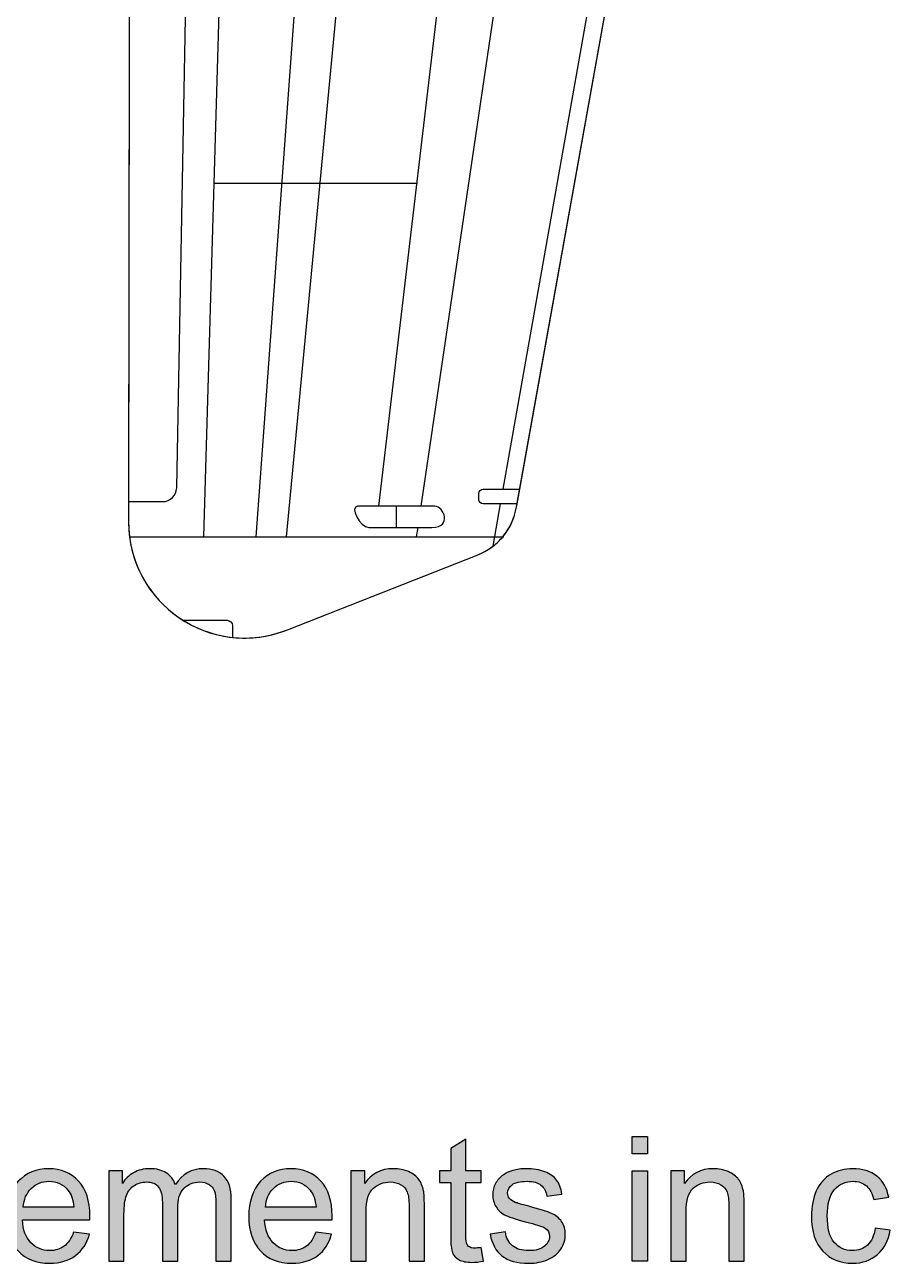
# Model space of a CAD drawing. Extents: x 65 to 355, y 40 to 244.
# Drawn here: x 124.65 to 140.48, y 43.66 to 66.21 of the extents above; entities that cross this region are included whole.
import ezdxf

# ---------------------------------------------------------------- set-up
doc = ezdxf.new("R2010")
doc.units = 0
doc.header["$MEASUREMENT"] = 0
for name, color, linetype in [('4-VIEW', 7, 'CONTINUOUS'), ('SCALE_RULER_250', 7, 'CONTINUOUS'), ('SOLIDS', 7, 'CONTINUOUS')]:
    doc.layers.add(name, color=color, linetype=linetype)

# ---------------------------------------------------------------- blocks, each defined once
blk = doc.blocks.new('BLOCK_19')
at = {"layer": 'SCALE_RULER_250'}
h = blk.add_hatch(color=7, dxfattribs=at)
h.dxf.hatch_style = 2
edge = h.paths.add_edge_path()
edge.add_spline(control_points=[(132.962, 43.95), (132.962, 43.95), (133.003, 43.703), (133.003, 43.703), (132.924, 43.687), (132.854, 43.679), (132.792, 43.679), (132.69, 43.679), (132.612, 43.695), (132.556, 43.727), (132.5, 43.759), (132.461, 43.801), (132.438, 43.853), (132.416, 43.905), (132.404, 44.015), (132.404, 44.183), (132.404, 44.183), (132.404, 45.13), (132.404, 45.13), (132.404, 45.13), (132.2, 45.13), (132.2, 45.13), (132.2, 45.13), (132.2, 45.347), (132.2, 45.347), (132.2, 45.347), (132.404, 45.347), (132.404, 45.347), (132.404, 45.347), (132.404, 45.754), (132.404, 45.754), (132.404, 45.754), (132.682, 45.922), (132.682, 45.922), (132.682, 45.922), (132.682, 45.347), (132.682, 45.347), (132.682, 45.347), (132.962, 45.347), (132.962, 45.347), (132.962, 45.347), (132.962, 45.13), (132.962, 45.13), (132.962, 45.13), (132.682, 45.13), (132.682, 45.13), (132.682, 45.13), (132.682, 44.167), (132.682, 44.167), (132.682, 44.087), (132.686, 44.036), (132.696, 44.014), (132.706, 43.991), (132.722, 43.973), (132.745, 43.959), (132.767, 43.946), (132.798, 43.939), (132.84, 43.939), (132.871, 43.939), (132.912, 43.943), (132.962, 43.95)], knot_values=[0, 0, 0, 0, 1, 1, 1, 2, 2, 2, 3, 3, 3, 4, 4, 4, 5, 5, 5, 6, 6, 6, 7, 7, 7, 8, 8, 8, 9, 9, 9, 10, 10, 10, 11, 11, 11, 12, 12, 12, 13, 13, 13, 14, 14, 14, 15, 15, 15, 16, 16, 16, 17, 17, 17, 18, 18, 18, 19, 19, 19, 20, 20, 20, 20], degree=3, periodic=1)
h = blk.add_hatch(color=7, dxfattribs=at)
h.dxf.hatch_style = 2
h.paths.add_polyline_path([(135.706, 45.652), (135.706, 45.973), (135.985, 45.973), (135.985, 45.652)])
h.paths.add_polyline_path([(135.706, 43.7), (135.706, 45.347), (135.985, 45.347), (135.985, 43.7)])
h = blk.add_hatch(color=7, dxfattribs=at)
h.dxf.hatch_style = 2
edge = h.paths.add_edge_path()
edge.add_spline(control_points=[(125.538, 44.231), (125.538, 44.231), (125.826, 44.195), (125.826, 44.195), (125.781, 44.026), (125.697, 43.896), (125.574, 43.803), (125.451, 43.71), (125.293, 43.663), (125.102, 43.663), (124.861, 43.663), (124.67, 43.737), (124.53, 43.886), (124.388, 44.034), (124.318, 44.242), (124.318, 44.51), (124.318, 44.787), (124.389, 45.002), (124.532, 45.155), (124.674, 45.307), (124.859, 45.384), (125.087, 45.384), (125.307, 45.384), (125.487, 45.309), (125.626, 45.159), (125.766, 45.009), (125.836, 44.798), (125.836, 44.526), (125.836, 44.51), (125.835, 44.485), (125.834, 44.452), (125.834, 44.452), (124.606, 44.452), (124.606, 44.452), (124.617, 44.271), (124.668, 44.133), (124.76, 44.037), (124.852, 43.941), (124.966, 43.893), (125.104, 43.893), (125.206, 43.893), (125.293, 43.919), (125.366, 43.973), (125.438, 44.027), (125.496, 44.113), (125.538, 44.231)], knot_values=[0, 0, 0, 0, 1, 1, 1, 2, 2, 2, 3, 3, 3, 4, 4, 4, 5, 5, 5, 6, 6, 6, 7, 7, 7, 8, 8, 8, 9, 9, 9, 10, 10, 10, 11, 11, 11, 12, 12, 12, 13, 13, 13, 14, 14, 14, 15, 15, 15, 15], degree=3, periodic=1)
edge = h.paths.add_edge_path()
edge.add_spline(control_points=[(124.622, 44.682), (124.622, 44.682), (125.541, 44.682), (125.541, 44.682), (125.529, 44.82), (125.493, 44.924), (125.436, 44.993), (125.347, 45.101), (125.231, 45.155), (125.09, 45.155), (124.962, 45.155), (124.854, 45.111), (124.767, 45.026), (124.679, 44.94), (124.631, 44.825), (124.622, 44.682)], knot_values=[0, 0, 0, 0, 1, 1, 1, 2, 2, 2, 3, 3, 3, 4, 4, 4, 5, 5, 5, 5], degree=3, periodic=1)
h = blk.add_hatch(color=7, dxfattribs=at)
h.dxf.hatch_style = 2
edge = h.paths.add_edge_path()
edge.add_spline(control_points=[(126.177, 43.7), (126.177, 43.7), (126.177, 45.347), (126.177, 45.347), (126.177, 45.347), (126.426, 45.347), (126.426, 45.347), (126.426, 45.347), (126.426, 45.116), (126.426, 45.116), (126.478, 45.196), (126.547, 45.261), (126.632, 45.31), (126.718, 45.36), (126.816, 45.384), (126.925, 45.384), (127.047, 45.384), (127.147, 45.358), (127.225, 45.308), (127.303, 45.257), (127.358, 45.187), (127.391, 45.096), (127.521, 45.288), (127.69, 45.384), (127.899, 45.384), (128.062, 45.384), (128.188, 45.339), (128.276, 45.248), (128.364, 45.158), (128.407, 45.018), (128.407, 44.83), (128.407, 44.83), (128.407, 43.7), (128.407, 43.7), (128.407, 43.7), (128.13, 43.7), (128.13, 43.7), (128.13, 43.7), (128.13, 44.737), (128.13, 44.737), (128.13, 44.849), (128.121, 44.93), (128.103, 44.978), (128.085, 45.028), (128.052, 45.067), (128.004, 45.097), (127.957, 45.127), (127.901, 45.142), (127.837, 45.142), (127.721, 45.142), (127.625, 45.104), (127.549, 45.027), (127.472, 44.95), (127.434, 44.826), (127.434, 44.657), (127.434, 44.657), (127.434, 43.7), (127.434, 43.7), (127.434, 43.7), (127.155, 43.7), (127.155, 43.7), (127.155, 43.7), (127.155, 44.77), (127.155, 44.77), (127.155, 44.894), (127.132, 44.987), (127.087, 45.049), (127.041, 45.111), (126.967, 45.142), (126.863, 45.142), (126.785, 45.142), (126.712, 45.121), (126.646, 45.08), (126.579, 45.039), (126.531, 44.978), (126.501, 44.899), (126.471, 44.819), (126.456, 44.704), (126.456, 44.555), (126.456, 44.555), (126.456, 43.7), (126.456, 43.7), (126.456, 43.7), (126.177, 43.7), (126.177, 43.7)], knot_values=[0, 0, 0, 0, 1, 1, 1, 2, 2, 2, 3, 3, 3, 4, 4, 4, 5, 5, 5, 6, 6, 6, 7, 7, 7, 8, 8, 8, 9, 9, 9, 10, 10, 10, 11, 11, 11, 12, 12, 12, 13, 13, 13, 14, 14, 14, 15, 15, 15, 16, 16, 16, 17, 17, 17, 18, 18, 18, 19, 19, 19, 20, 20, 20, 21, 21, 21, 22, 22, 22, 23, 23, 23, 24, 24, 24, 25, 25, 25, 26, 26, 26, 27, 27, 27, 28, 28, 28, 28], degree=3, periodic=1)
h = blk.add_hatch(color=7, dxfattribs=at)
h.dxf.hatch_style = 2
edge = h.paths.add_edge_path()
edge.add_spline(control_points=[(129.948, 44.231), (129.948, 44.231), (130.237, 44.195), (130.237, 44.195), (130.191, 44.026), (130.107, 43.896), (129.984, 43.803), (129.861, 43.71), (129.704, 43.663), (129.513, 43.663), (129.272, 43.663), (129.081, 43.737), (128.94, 43.886), (128.799, 44.034), (128.728, 44.242), (128.728, 44.51), (128.728, 44.787), (128.8, 45.002), (128.942, 45.155), (129.085, 45.307), (129.27, 45.384), (129.497, 45.384), (129.717, 45.384), (129.897, 45.309), (130.037, 45.159), (130.176, 45.009), (130.246, 44.798), (130.246, 44.526), (130.246, 44.51), (130.246, 44.485), (130.245, 44.452), (130.245, 44.452), (129.017, 44.452), (129.017, 44.452), (129.027, 44.271), (129.078, 44.133), (129.17, 44.037), (129.262, 43.941), (129.377, 43.893), (129.514, 43.893), (129.617, 43.893), (129.704, 43.919), (129.776, 43.973), (129.849, 44.027), (129.906, 44.113), (129.948, 44.231)], knot_values=[0, 0, 0, 0, 1, 1, 1, 2, 2, 2, 3, 3, 3, 4, 4, 4, 5, 5, 5, 6, 6, 6, 7, 7, 7, 8, 8, 8, 9, 9, 9, 10, 10, 10, 11, 11, 11, 12, 12, 12, 13, 13, 13, 14, 14, 14, 15, 15, 15, 15], degree=3, periodic=1)
edge = h.paths.add_edge_path()
edge.add_spline(control_points=[(129.032, 44.682), (129.032, 44.682), (129.952, 44.682), (129.952, 44.682), (129.939, 44.82), (129.904, 44.924), (129.846, 44.993), (129.757, 45.101), (129.642, 45.155), (129.5, 45.155), (129.372, 45.155), (129.264, 45.111), (129.177, 45.026), (129.09, 44.94), (129.042, 44.825), (129.032, 44.682)], knot_values=[0, 0, 0, 0, 1, 1, 1, 2, 2, 2, 3, 3, 3, 4, 4, 4, 5, 5, 5, 5], degree=3, periodic=1)
h = blk.add_hatch(color=7, dxfattribs=at)
h.dxf.hatch_style = 2
edge = h.paths.add_edge_path()
edge.add_spline(control_points=[(130.587, 43.7), (130.587, 43.7), (130.587, 45.347), (130.587, 45.347), (130.587, 45.347), (130.838, 45.347), (130.838, 45.347), (130.838, 45.347), (130.838, 45.113), (130.838, 45.113), (130.959, 45.293), (131.134, 45.384), (131.362, 45.384), (131.462, 45.384), (131.553, 45.366), (131.636, 45.331), (131.719, 45.295), (131.781, 45.248), (131.823, 45.19), (131.864, 45.132), (131.893, 45.064), (131.91, 44.984), (131.92, 44.932), (131.925, 44.842), (131.925, 44.713), (131.925, 44.713), (131.925, 43.7), (131.925, 43.7), (131.925, 43.7), (131.646, 43.7), (131.646, 43.7), (131.646, 43.7), (131.646, 44.702), (131.646, 44.702), (131.646, 44.816), (131.635, 44.901), (131.613, 44.957), (131.592, 45.013), (131.553, 45.058), (131.498, 45.092), (131.443, 45.125), (131.378, 45.142), (131.303, 45.142), (131.185, 45.142), (131.082, 45.104), (130.996, 45.029), (130.909, 44.953), (130.866, 44.81), (130.866, 44.6), (130.866, 44.6), (130.866, 43.7), (130.866, 43.7), (130.866, 43.7), (130.587, 43.7), (130.587, 43.7)], knot_values=[0, 0, 0, 0, 1, 1, 1, 2, 2, 2, 3, 3, 3, 4, 4, 4, 5, 5, 5, 6, 6, 6, 7, 7, 7, 8, 8, 8, 9, 9, 9, 10, 10, 10, 11, 11, 11, 12, 12, 12, 13, 13, 13, 14, 14, 14, 15, 15, 15, 16, 16, 16, 17, 17, 17, 18, 18, 18, 18], degree=3, periodic=1)
h = blk.add_hatch(color=7, dxfattribs=at)
h.dxf.hatch_style = 2
edge = h.paths.add_edge_path()
edge.add_spline(control_points=[(133.123, 44.192), (133.123, 44.192), (133.399, 44.235), (133.399, 44.235), (133.415, 44.124), (133.458, 44.04), (133.529, 43.981), (133.6, 43.922), (133.699, 43.893), (133.826, 43.893), (133.954, 43.893), (134.049, 43.919), (134.111, 43.971), (134.173, 44.023), (134.204, 44.084), (134.204, 44.154), (134.204, 44.217), (134.177, 44.267), (134.122, 44.303), (134.084, 44.328), (133.989, 44.36), (133.837, 44.398), (133.632, 44.45), (133.49, 44.494), (133.411, 44.532), (133.332, 44.57), (133.272, 44.622), (133.231, 44.689), (133.19, 44.755), (133.17, 44.829), (133.17, 44.91), (133.17, 44.983), (133.187, 45.051), (133.22, 45.114), (133.254, 45.176), (133.3, 45.228), (133.358, 45.269), (133.401, 45.301), (133.46, 45.328), (133.535, 45.351), (133.61, 45.373), (133.69, 45.384), (133.776, 45.384), (133.905, 45.384), (134.019, 45.365), (134.117, 45.328), (134.214, 45.291), (134.286, 45.241), (134.333, 45.177), (134.379, 45.114), (134.411, 45.028), (134.429, 44.922), (134.429, 44.922), (134.156, 44.885), (134.156, 44.885), (134.144, 44.97), (134.108, 45.036), (134.048, 45.083), (133.989, 45.131), (133.905, 45.155), (133.796, 45.155), (133.668, 45.155), (133.577, 45.133), (133.522, 45.091), (133.467, 45.048), (133.44, 44.999), (133.44, 44.942), (133.44, 44.906), (133.451, 44.873), (133.474, 44.844), (133.497, 44.814), (133.532, 44.79), (133.581, 44.77), (133.609, 44.76), (133.691, 44.736), (133.827, 44.699), (134.025, 44.646), (134.162, 44.603), (134.241, 44.569), (134.318, 44.536), (134.38, 44.487), (134.424, 44.423), (134.469, 44.359), (134.491, 44.279), (134.491, 44.184), (134.491, 44.091), (134.464, 44.004), (134.409, 43.921), (134.355, 43.839), (134.277, 43.775), (134.175, 43.731), (134.072, 43.686), (133.957, 43.663), (133.827, 43.663), (133.613, 43.663), (133.45, 43.708), (133.338, 43.796), (133.226, 43.885), (133.154, 44.017), (133.123, 44.192)], knot_values=[0, 0, 0, 0, 1, 1, 1, 2, 2, 2, 3, 3, 3, 4, 4, 4, 5, 5, 5, 6, 6, 6, 7, 7, 7, 8, 8, 8, 9, 9, 9, 10, 10, 10, 11, 11, 11, 12, 12, 12, 13, 13, 13, 14, 14, 14, 15, 15, 15, 16, 16, 16, 17, 17, 17, 18, 18, 18, 19, 19, 19, 20, 20, 20, 21, 21, 21, 22, 22, 22, 23, 23, 23, 24, 24, 24, 25, 25, 25, 26, 26, 26, 27, 27, 27, 28, 28, 28, 29, 29, 29, 30, 30, 30, 31, 31, 31, 32, 32, 32, 33, 33, 33, 33], degree=3, periodic=1)
h = blk.add_hatch(color=7, dxfattribs=at)
h.dxf.hatch_style = 2
edge = h.paths.add_edge_path()
edge.add_spline(control_points=[(136.41, 43.7), (136.41, 43.7), (136.41, 45.347), (136.41, 45.347), (136.41, 45.347), (136.661, 45.347), (136.661, 45.347), (136.661, 45.347), (136.661, 45.113), (136.661, 45.113), (136.782, 45.293), (136.957, 45.384), (137.185, 45.384), (137.284, 45.384), (137.376, 45.366), (137.459, 45.331), (137.542, 45.295), (137.604, 45.248), (137.646, 45.19), (137.687, 45.132), (137.716, 45.064), (137.733, 44.984), (137.743, 44.932), (137.748, 44.842), (137.748, 44.713), (137.748, 44.713), (137.748, 43.7), (137.748, 43.7), (137.748, 43.7), (137.469, 43.7), (137.469, 43.7), (137.469, 43.7), (137.469, 44.702), (137.469, 44.702), (137.469, 44.816), (137.458, 44.901), (137.436, 44.957), (137.415, 45.013), (137.376, 45.058), (137.321, 45.092), (137.266, 45.125), (137.201, 45.142), (137.126, 45.142), (137.007, 45.142), (136.905, 45.104), (136.819, 45.029), (136.732, 44.953), (136.689, 44.81), (136.689, 44.6), (136.689, 44.6), (136.689, 43.7), (136.689, 43.7), (136.689, 43.7), (136.41, 43.7), (136.41, 43.7)], knot_values=[0, 0, 0, 0, 1, 1, 1, 2, 2, 2, 3, 3, 3, 4, 4, 4, 5, 5, 5, 6, 6, 6, 7, 7, 7, 8, 8, 8, 9, 9, 9, 10, 10, 10, 11, 11, 11, 12, 12, 12, 13, 13, 13, 14, 14, 14, 15, 15, 15, 16, 16, 16, 17, 17, 17, 18, 18, 18, 18], degree=3, periodic=1)
h = blk.add_hatch(color=7, dxfattribs=at)
h.dxf.hatch_style = 2
edge = h.paths.add_edge_path()
edge.add_spline(control_points=[(140.132, 44.303), (140.132, 44.303), (140.407, 44.268), (140.407, 44.268), (140.377, 44.079), (140.3, 43.93), (140.176, 43.824), (140.053, 43.717), (139.901, 43.663), (139.722, 43.663), (139.496, 43.663), (139.315, 43.737), (139.178, 43.884), (139.041, 44.031), (138.973, 44.242), (138.973, 44.518), (138.973, 44.695), (139.002, 44.851), (139.061, 44.984), (139.12, 45.117), (139.21, 45.217), (139.33, 45.284), (139.45, 45.351), (139.581, 45.384), (139.723, 45.384), (139.902, 45.384), (140.048, 45.339), (140.162, 45.248), (140.276, 45.158), (140.348, 45.029), (140.38, 44.863), (140.38, 44.863), (140.109, 44.821), (140.109, 44.821), (140.083, 44.932), (140.037, 45.015), (139.972, 45.071), (139.906, 45.127), (139.827, 45.155), (139.734, 45.155), (139.593, 45.155), (139.479, 45.104), (139.391, 45.003), (139.303, 44.903), (139.26, 44.743), (139.26, 44.525), (139.26, 44.304), (139.302, 44.143), (139.387, 44.043), (139.471, 43.943), (139.582, 43.893), (139.718, 43.893), (139.828, 43.893), (139.919, 43.926), (139.993, 43.993), (140.066, 44.06), (140.113, 44.164), (140.132, 44.303)], knot_values=[0, 0, 0, 0, 1, 1, 1, 2, 2, 2, 3, 3, 3, 4, 4, 4, 5, 5, 5, 6, 6, 6, 7, 7, 7, 8, 8, 8, 9, 9, 9, 10, 10, 10, 11, 11, 11, 12, 12, 12, 13, 13, 13, 14, 14, 14, 15, 15, 15, 16, 16, 16, 17, 17, 17, 18, 18, 18, 19, 19, 19, 19], degree=3, periodic=1)
for points in [[(135.706, 45.652), (135.706, 45.973), (135.985, 45.973), (135.985, 45.652), (135.706, 45.652)], [(135.706, 43.7), (135.706, 45.347), (135.985, 45.347), (135.985, 43.7), (135.706, 43.7)]]:
    blk.add_lwpolyline(points, dxfattribs=at)
for points, knots in [([(132.962, 43.95), (132.962, 43.95), (133.003, 43.703), (133.003, 43.703), (132.924, 43.687), (132.854, 43.679), (132.792, 43.679), (132.69, 43.679), (132.612, 43.695), (132.556, 43.727), (132.5, 43.759), (132.461, 43.801), (132.438, 43.853), (132.416, 43.905), (132.404, 44.015), (132.404, 44.183), (132.404, 44.183), (132.404, 45.13), (132.404, 45.13), (132.404, 45.13), (132.2, 45.13), (132.2, 45.13), (132.2, 45.13), (132.2, 45.347), (132.2, 45.347), (132.2, 45.347), (132.404, 45.347), (132.404, 45.347), (132.404, 45.347), (132.404, 45.754), (132.404, 45.754), (132.404, 45.754), (132.682, 45.922), (132.682, 45.922), (132.682, 45.922), (132.682, 45.347), (132.682, 45.347), (132.682, 45.347), (132.962, 45.347), (132.962, 45.347), (132.962, 45.347), (132.962, 45.13), (132.962, 45.13), (132.962, 45.13), (132.682, 45.13), (132.682, 45.13), (132.682, 45.13), (132.682, 44.167), (132.682, 44.167), (132.682, 44.087), (132.686, 44.036), (132.696, 44.014), (132.706, 43.991), (132.722, 43.973), (132.745, 43.959), (132.767, 43.946), (132.798, 43.939), (132.84, 43.939), (132.871, 43.939), (132.912, 43.943), (132.962, 43.95)], [0, 0, 0, 0, 1, 1, 1, 2, 2, 2, 3, 3, 3, 4, 4, 4, 5, 5, 5, 6, 6, 6, 7, 7, 7, 8, 8, 8, 9, 9, 9, 10, 10, 10, 11, 11, 11, 12, 12, 12, 13, 13, 13, 14, 14, 14, 15, 15, 15, 16, 16, 16, 17, 17, 17, 18, 18, 18, 19, 19, 19, 20, 20, 20, 20]), ([(125.538, 44.231), (125.538, 44.231), (125.826, 44.195), (125.826, 44.195), (125.781, 44.026), (125.697, 43.896), (125.574, 43.803), (125.451, 43.71), (125.293, 43.663), (125.102, 43.663), (124.861, 43.663), (124.67, 43.737), (124.53, 43.886), (124.388, 44.034), (124.318, 44.242), (124.318, 44.51), (124.318, 44.787), (124.389, 45.002), (124.532, 45.155), (124.674, 45.307), (124.859, 45.384), (125.087, 45.384), (125.307, 45.384), (125.487, 45.309), (125.626, 45.159), (125.766, 45.009), (125.836, 44.798), (125.836, 44.526), (125.836, 44.51), (125.835, 44.485), (125.834, 44.452), (125.834, 44.452), (124.606, 44.452), (124.606, 44.452), (124.617, 44.271), (124.668, 44.133), (124.76, 44.037), (124.852, 43.941), (124.966, 43.893), (125.104, 43.893), (125.206, 43.893), (125.293, 43.919), (125.366, 43.973), (125.438, 44.027), (125.496, 44.113), (125.538, 44.231)], [0, 0, 0, 0, 1, 1, 1, 2, 2, 2, 3, 3, 3, 4, 4, 4, 5, 5, 5, 6, 6, 6, 7, 7, 7, 8, 8, 8, 9, 9, 9, 10, 10, 10, 11, 11, 11, 12, 12, 12, 13, 13, 13, 14, 14, 14, 15, 15, 15, 15]), ([(126.177, 43.7), (126.177, 43.7), (126.177, 45.347), (126.177, 45.347), (126.177, 45.347), (126.426, 45.347), (126.426, 45.347), (126.426, 45.347), (126.426, 45.116), (126.426, 45.116), (126.478, 45.196), (126.547, 45.261), (126.632, 45.31), (126.718, 45.36), (126.816, 45.384), (126.925, 45.384), (127.047, 45.384), (127.147, 45.358), (127.225, 45.308), (127.303, 45.257), (127.358, 45.187), (127.391, 45.096), (127.521, 45.288), (127.69, 45.384), (127.899, 45.384), (128.062, 45.384), (128.188, 45.339), (128.276, 45.248), (128.364, 45.158), (128.407, 45.018), (128.407, 44.83), (128.407, 44.83), (128.407, 43.7), (128.407, 43.7), (128.407, 43.7), (128.13, 43.7), (128.13, 43.7), (128.13, 43.7), (128.13, 44.737), (128.13, 44.737), (128.13, 44.849), (128.121, 44.93), (128.103, 44.978), (128.085, 45.028), (128.052, 45.067), (128.004, 45.097), (127.957, 45.127), (127.901, 45.142), (127.837, 45.142), (127.721, 45.142), (127.625, 45.104), (127.549, 45.027), (127.472, 44.95), (127.434, 44.826), (127.434, 44.657), (127.434, 44.657), (127.434, 43.7), (127.434, 43.7), (127.434, 43.7), (127.155, 43.7), (127.155, 43.7), (127.155, 43.7), (127.155, 44.77), (127.155, 44.77), (127.155, 44.894), (127.132, 44.987), (127.087, 45.049), (127.041, 45.111), (126.967, 45.142), (126.863, 45.142), (126.785, 45.142), (126.712, 45.121), (126.646, 45.08), (126.579, 45.039), (126.531, 44.978), (126.501, 44.899), (126.471, 44.819), (126.456, 44.704), (126.456, 44.555), (126.456, 44.555), (126.456, 43.7), (126.456, 43.7), (126.456, 43.7), (126.177, 43.7), (126.177, 43.7)], [0, 0, 0, 0, 1, 1, 1, 2, 2, 2, 3, 3, 3, 4, 4, 4, 5, 5, 5, 6, 6, 6, 7, 7, 7, 8, 8, 8, 9, 9, 9, 10, 10, 10, 11, 11, 11, 12, 12, 12, 13, 13, 13, 14, 14, 14, 15, 15, 15, 16, 16, 16, 17, 17, 17, 18, 18, 18, 19, 19, 19, 20, 20, 20, 21, 21, 21, 22, 22, 22, 23, 23, 23, 24, 24, 24, 25, 25, 25, 26, 26, 26, 27, 27, 27, 28, 28, 28, 28]), ([(129.948, 44.231), (129.948, 44.231), (130.237, 44.195), (130.237, 44.195), (130.191, 44.026), (130.107, 43.896), (129.984, 43.803), (129.861, 43.71), (129.704, 43.663), (129.513, 43.663), (129.272, 43.663), (129.081, 43.737), (128.94, 43.886), (128.799, 44.034), (128.728, 44.242), (128.728, 44.51), (128.728, 44.787), (128.8, 45.002), (128.942, 45.155), (129.085, 45.307), (129.27, 45.384), (129.497, 45.384), (129.717, 45.384), (129.897, 45.309), (130.037, 45.159), (130.176, 45.009), (130.246, 44.798), (130.246, 44.526), (130.246, 44.51), (130.246, 44.485), (130.245, 44.452), (130.245, 44.452), (129.017, 44.452), (129.017, 44.452), (129.027, 44.271), (129.078, 44.133), (129.17, 44.037), (129.262, 43.941), (129.377, 43.893), (129.514, 43.893), (129.617, 43.893), (129.704, 43.919), (129.776, 43.973), (129.849, 44.027), (129.906, 44.113), (129.948, 44.231)], [0, 0, 0, 0, 1, 1, 1, 2, 2, 2, 3, 3, 3, 4, 4, 4, 5, 5, 5, 6, 6, 6, 7, 7, 7, 8, 8, 8, 9, 9, 9, 10, 10, 10, 11, 11, 11, 12, 12, 12, 13, 13, 13, 14, 14, 14, 15, 15, 15, 15]), ([(130.587, 43.7), (130.587, 43.7), (130.587, 45.347), (130.587, 45.347), (130.587, 45.347), (130.838, 45.347), (130.838, 45.347), (130.838, 45.347), (130.838, 45.113), (130.838, 45.113), (130.959, 45.293), (131.134, 45.384), (131.362, 45.384), (131.462, 45.384), (131.553, 45.366), (131.636, 45.331), (131.719, 45.295), (131.781, 45.248), (131.823, 45.19), (131.864, 45.132), (131.893, 45.064), (131.91, 44.984), (131.92, 44.932), (131.925, 44.842), (131.925, 44.713), (131.925, 44.713), (131.925, 43.7), (131.925, 43.7), (131.925, 43.7), (131.646, 43.7), (131.646, 43.7), (131.646, 43.7), (131.646, 44.702), (131.646, 44.702), (131.646, 44.816), (131.635, 44.901), (131.613, 44.957), (131.592, 45.013), (131.553, 45.058), (131.498, 45.092), (131.443, 45.125), (131.378, 45.142), (131.303, 45.142), (131.185, 45.142), (131.082, 45.104), (130.996, 45.029), (130.909, 44.953), (130.866, 44.81), (130.866, 44.6), (130.866, 44.6), (130.866, 43.7), (130.866, 43.7), (130.866, 43.7), (130.587, 43.7), (130.587, 43.7)], [0, 0, 0, 0, 1, 1, 1, 2, 2, 2, 3, 3, 3, 4, 4, 4, 5, 5, 5, 6, 6, 6, 7, 7, 7, 8, 8, 8, 9, 9, 9, 10, 10, 10, 11, 11, 11, 12, 12, 12, 13, 13, 13, 14, 14, 14, 15, 15, 15, 16, 16, 16, 17, 17, 17, 18, 18, 18, 18]), ([(133.123, 44.192), (133.123, 44.192), (133.399, 44.235), (133.399, 44.235), (133.415, 44.124), (133.458, 44.04), (133.529, 43.981), (133.6, 43.922), (133.699, 43.893), (133.826, 43.893), (133.954, 43.893), (134.049, 43.919), (134.111, 43.971), (134.173, 44.023), (134.204, 44.084), (134.204, 44.154), (134.204, 44.217), (134.177, 44.267), (134.122, 44.303), (134.084, 44.328), (133.989, 44.36), (133.837, 44.398), (133.632, 44.45), (133.49, 44.494), (133.411, 44.532), (133.332, 44.57), (133.272, 44.622), (133.231, 44.689), (133.19, 44.755), (133.17, 44.829), (133.17, 44.91), (133.17, 44.983), (133.187, 45.051), (133.22, 45.114), (133.254, 45.176), (133.3, 45.228), (133.358, 45.269), (133.401, 45.301), (133.46, 45.328), (133.535, 45.351), (133.61, 45.373), (133.69, 45.384), (133.776, 45.384), (133.905, 45.384), (134.019, 45.365), (134.117, 45.328), (134.214, 45.291), (134.286, 45.241), (134.333, 45.177), (134.379, 45.114), (134.411, 45.028), (134.429, 44.922), (134.429, 44.922), (134.156, 44.885), (134.156, 44.885), (134.144, 44.97), (134.108, 45.036), (134.048, 45.083), (133.989, 45.131), (133.905, 45.155), (133.796, 45.155), (133.668, 45.155), (133.577, 45.133), (133.522, 45.091), (133.467, 45.048), (133.44, 44.999), (133.44, 44.942), (133.44, 44.906), (133.451, 44.873), (133.474, 44.844), (133.497, 44.814), (133.532, 44.79), (133.581, 44.77), (133.609, 44.76), (133.691, 44.736), (133.827, 44.699), (134.025, 44.646), (134.162, 44.603), (134.241, 44.569), (134.318, 44.536), (134.38, 44.487), (134.424, 44.423), (134.469, 44.359), (134.491, 44.279), (134.491, 44.184), (134.491, 44.091), (134.464, 44.004), (134.409, 43.921), (134.355, 43.839), (134.277, 43.775), (134.175, 43.731), (134.072, 43.686), (133.957, 43.663), (133.827, 43.663), (133.613, 43.663), (133.45, 43.708), (133.338, 43.796), (133.226, 43.885), (133.154, 44.017), (133.123, 44.192)], [0, 0, 0, 0, 1, 1, 1, 2, 2, 2, 3, 3, 3, 4, 4, 4, 5, 5, 5, 6, 6, 6, 7, 7, 7, 8, 8, 8, 9, 9, 9, 10, 10, 10, 11, 11, 11, 12, 12, 12, 13, 13, 13, 14, 14, 14, 15, 15, 15, 16, 16, 16, 17, 17, 17, 18, 18, 18, 19, 19, 19, 20, 20, 20, 21, 21, 21, 22, 22, 22, 23, 23, 23, 24, 24, 24, 25, 25, 25, 26, 26, 26, 27, 27, 27, 28, 28, 28, 29, 29, 29, 30, 30, 30, 31, 31, 31, 32, 32, 32, 33, 33, 33, 33]), ([(136.41, 43.7), (136.41, 43.7), (136.41, 45.347), (136.41, 45.347), (136.41, 45.347), (136.661, 45.347), (136.661, 45.347), (136.661, 45.347), (136.661, 45.113), (136.661, 45.113), (136.782, 45.293), (136.957, 45.384), (137.185, 45.384), (137.284, 45.384), (137.376, 45.366), (137.459, 45.331), (137.542, 45.295), (137.604, 45.248), (137.646, 45.19), (137.687, 45.132), (137.716, 45.064), (137.733, 44.984), (137.743, 44.932), (137.748, 44.842), (137.748, 44.713), (137.748, 44.713), (137.748, 43.7), (137.748, 43.7), (137.748, 43.7), (137.469, 43.7), (137.469, 43.7), (137.469, 43.7), (137.469, 44.702), (137.469, 44.702), (137.469, 44.816), (137.458, 44.901), (137.436, 44.957), (137.415, 45.013), (137.376, 45.058), (137.321, 45.092), (137.266, 45.125), (137.201, 45.142), (137.126, 45.142), (137.007, 45.142), (136.905, 45.104), (136.819, 45.029), (136.732, 44.953), (136.689, 44.81), (136.689, 44.6), (136.689, 44.6), (136.689, 43.7), (136.689, 43.7), (136.689, 43.7), (136.41, 43.7), (136.41, 43.7)], [0, 0, 0, 0, 1, 1, 1, 2, 2, 2, 3, 3, 3, 4, 4, 4, 5, 5, 5, 6, 6, 6, 7, 7, 7, 8, 8, 8, 9, 9, 9, 10, 10, 10, 11, 11, 11, 12, 12, 12, 13, 13, 13, 14, 14, 14, 15, 15, 15, 16, 16, 16, 17, 17, 17, 18, 18, 18, 18]), ([(140.132, 44.303), (140.132, 44.303), (140.407, 44.268), (140.407, 44.268), (140.377, 44.079), (140.3, 43.93), (140.176, 43.824), (140.053, 43.717), (139.901, 43.663), (139.722, 43.663), (139.496, 43.663), (139.315, 43.737), (139.178, 43.884), (139.041, 44.031), (138.973, 44.242), (138.973, 44.518), (138.973, 44.695), (139.002, 44.851), (139.061, 44.984), (139.12, 45.117), (139.21, 45.217), (139.33, 45.284), (139.45, 45.351), (139.581, 45.384), (139.723, 45.384), (139.902, 45.384), (140.048, 45.339), (140.162, 45.248), (140.276, 45.158), (140.348, 45.029), (140.38, 44.863), (140.38, 44.863), (140.109, 44.821), (140.109, 44.821), (140.083, 44.932), (140.037, 45.015), (139.972, 45.071), (139.906, 45.127), (139.827, 45.155), (139.734, 45.155), (139.593, 45.155), (139.479, 45.104), (139.391, 45.003), (139.303, 44.903), (139.26, 44.743), (139.26, 44.525), (139.26, 44.304), (139.302, 44.143), (139.387, 44.043), (139.471, 43.943), (139.582, 43.893), (139.718, 43.893), (139.828, 43.893), (139.919, 43.926), (139.993, 43.993), (140.066, 44.06), (140.113, 44.164), (140.132, 44.303)], [0, 0, 0, 0, 1, 1, 1, 2, 2, 2, 3, 3, 3, 4, 4, 4, 5, 5, 5, 6, 6, 6, 7, 7, 7, 8, 8, 8, 9, 9, 9, 10, 10, 10, 11, 11, 11, 12, 12, 12, 13, 13, 13, 14, 14, 14, 15, 15, 15, 16, 16, 16, 17, 17, 17, 18, 18, 18, 19, 19, 19, 19]), ([(124.622, 44.682), (124.622, 44.682), (125.541, 44.682), (125.541, 44.682), (125.529, 44.82), (125.493, 44.924), (125.436, 44.993), (125.347, 45.101), (125.231, 45.155), (125.09, 45.155), (124.962, 45.155), (124.854, 45.111), (124.767, 45.026), (124.679, 44.94), (124.631, 44.825), (124.622, 44.682)], [0, 0, 0, 0, 1, 1, 1, 2, 2, 2, 3, 3, 3, 4, 4, 4, 5, 5, 5, 5]), ([(129.032, 44.682), (129.032, 44.682), (129.952, 44.682), (129.952, 44.682), (129.939, 44.82), (129.904, 44.924), (129.846, 44.993), (129.757, 45.101), (129.642, 45.155), (129.5, 45.155), (129.372, 45.155), (129.264, 45.111), (129.177, 45.026), (129.09, 44.94), (129.042, 44.825), (129.032, 44.682)], [0, 0, 0, 0, 1, 1, 1, 2, 2, 2, 3, 3, 3, 4, 4, 4, 5, 5, 5, 5])]:
    blk.add_open_spline(points, degree=3, knots=knots, dxfattribs=at)

msp = doc.modelspace()

# ---------------------------------------------------------------- linework, layer by layer
at = {"layer": '4-VIEW', "color": 7}
for points in [[(128.864, 56.889), (131.773, 96.753)], [(129.412, 56.889), (133.209, 96.789)], [(127.911, 56.889), (129.062, 96.33)], [(133.359, 57.755), (138.557, 87.093)], [(131.098, 57.445), (132.238, 67.11)], [(131.866, 57.445), (133.291, 67.11)], [(128.099, 63.324), (131.799, 63.324)], [(131.416, 57.058), (131.416, 57.445)], [(133.176, 56.719), (133.312, 57.488)], [(131.784, 56.889), (131.809, 57.058)], [(126.556, 56.889), (133.37, 56.889)]]:
    msp.add_lwpolyline(points, dxfattribs=at)
for points, knots in [([(126.539, 57.528), (126.539, 57.528), (127.16, 57.528), (127.16, 57.528), (127.299, 57.528), (127.412, 57.64), (127.415, 57.778), (127.415, 57.778), (128.042, 91.668), (128.042, 91.668)], [0, 0, 0, 0, 1, 1, 1, 2, 2, 2, 3, 3, 3, 3]), ([(126.581, 87.466), (126.581, 87.466), (126.539, 57.17), (126.539, 57.17), (126.537, 55.668), (128.036, 54.646), (129.434, 55.196), (129.434, 55.196), (132.884, 56.555), (132.884, 56.555), (133.271, 56.708), (133.529, 57.023), (133.603, 57.432), (133.603, 57.432), (135.265, 66.704), (135.265, 66.704)], [0, 0, 0, 0, 1, 1, 1, 2, 2, 2, 3, 3, 3, 4, 4, 4, 5, 5, 5, 5]), ([(133.613, 57.488), (133.613, 57.488), (132.995, 57.488), (132.995, 57.488), (132.951, 57.488), (132.915, 57.524), (132.915, 57.568), (132.915, 57.568), (132.915, 57.675), (132.915, 57.675), (132.915, 57.719), (132.951, 57.755), (132.995, 57.755), (132.995, 57.755), (133.66, 57.755), (133.66, 57.755)], [0, 0, 0, 0, 1, 1, 1, 2, 2, 2, 3, 3, 3, 4, 4, 4, 5, 5, 5, 5]), ([(130.71, 57.445), (130.71, 57.445), (132.113, 57.445), (132.113, 57.445), (132.281, 57.445), (132.439, 57.058), (132.062, 57.058), (132.062, 57.058), (130.913, 57.058), (130.913, 57.058), (130.756, 57.058), (130.558, 57.445), (130.71, 57.445), (130.71, 57.445), (130.71, 57.445), (130.71, 57.445)], [0, 0, 0, 0, 1, 1, 1, 2, 2, 2, 3, 3, 3, 4, 4, 4, 5, 5, 5, 5]), ([(127.532, 55.368), (127.532, 55.368), (128.335, 55.368), (128.335, 55.368), (128.388, 55.368), (128.431, 55.324), (128.431, 55.272), (128.431, 55.272), (128.431, 55.056), (128.431, 55.056)], [0, 0, 0, 0, 1, 1, 1, 2, 2, 2, 3, 3, 3, 3])]:
    msp.add_open_spline(points, degree=3, knots=knots, dxfattribs=at)
at = {"layer": 'SOLIDS'}
msp.add_open_spline([(136.523, 154.147), (136.523, 154.147), (140.778, 130.406), (140.778, 130.406), (140.778, 130.406), (140.862, 129.939), (140.862, 129.939), (142.905, 129.288), (142.87, 125.76), (140.758, 125.207), (140.758, 125.207), (140.758, 119.721), (140.758, 119.721), (140.875, 119.521), (140.945, 119.262), (140.945, 118.981), (140.945, 118.922), (140.942, 118.865), (140.936, 118.808), (140.931, 118.757), (140.923, 118.707), (140.913, 118.658), (140.913, 118.658), (146.696, 118.68), (146.696, 118.68), (146.696, 118.68), (151.09, 118.697), (151.09, 118.697), (151.09, 118.697), (162.555, 118.741), (162.555, 118.741), (164.502, 118.744), (166.265, 118.675), (167.954, 118.515), (170.707, 118.254), (173.259, 117.753), (176.078, 116.935), (176.078, 116.935), (176.078, 116.944), (176.078, 116.944), (176.078, 116.944), (177.078, 134.719), (177.078, 134.719), (177.078, 134.719), (177.089, 134.922), (177.089, 134.922), (177.121, 135.5), (177.481, 135.551), (177.705, 135.321), (179.214, 135.867), (181.155, 135.708), (183.603, 135.044), (183.766, 135), (183.878, 134.86), (183.885, 134.69), (183.885, 134.69), (184.126, 128.561), (184.126, 128.561), (184.126, 128.561), (184.625, 115.875), (184.625, 115.875), (184.63, 115.742), (184.553, 115.626), (184.428, 115.58), (184.428, 115.58), (183.835, 115.358), (183.835, 115.358), (183.835, 115.358), (182.999, 115.043), (182.999, 115.043), (182.963, 115.03), (182.93, 115.024), (182.893, 115.024), (182.893, 115.024), (182.837, 115.024), (182.837, 115.024), (182.837, 115.024), (182.837, 114.662), (182.837, 114.662), (182.929, 114.666), (183.02, 114.669), (183.111, 114.671), (191.83, 114.924), (191.83, 112.946), (183.111, 113.2), (183.02, 113.202), (182.929, 113.204), (182.837, 113.207), (182.837, 113.207), (182.837, 112.846), (182.837, 112.846), (182.837, 112.846), (182.893, 112.846), (182.893, 112.846), (182.93, 112.846), (182.963, 112.84), (182.999, 112.827), (182.999, 112.827), (183.835, 112.513), (183.835, 112.513), (183.835, 112.513), (184.428, 112.291), (184.428, 112.291), (184.553, 112.244), (184.63, 112.128), (184.625, 111.995), (184.625, 111.995), (184.126, 99.308), (184.126, 99.308), (184.126, 99.308), (183.885, 93.179), (183.885, 93.179), (183.878, 93.01), (183.766, 92.87), (183.603, 92.825), (181.155, 92.162), (179.214, 92.003), (177.705, 92.548), (177.481, 92.319), (177.121, 92.369), (177.089, 92.948), (177.089, 92.948), (177.078, 93.151), (177.078, 93.151), (177.078, 93.151), (176.078, 110.927), (176.078, 110.927), (176.078, 110.927), (176.078, 110.935), (176.078, 110.935), (173.259, 110.117), (170.707, 109.616), (167.954, 109.356), (166.265, 109.196), (164.502, 109.126), (162.555, 109.129), (162.555, 109.129), (151.09, 109.173), (151.09, 109.173), (151.09, 109.173), (146.696, 109.19), (146.696, 109.19), (146.696, 109.19), (140.913, 109.212), (140.913, 109.212), (140.923, 109.163), (140.931, 109.113), (140.936, 109.062), (140.942, 109.006), (140.945, 108.948), (140.945, 108.889), (140.945, 108.607), (140.875, 108.35), (140.758, 108.149), (140.758, 108.149), (140.758, 102.663), (140.758, 102.663), (142.87, 102.11), (142.905, 98.582), (140.862, 97.931), (140.862, 97.931), (140.778, 97.464), (140.778, 97.464), (140.778, 97.464), (136.523, 73.724), (136.523, 73.724), (136.523, 73.724), (136.679, 73.724), (136.679, 73.724), (136.769, 73.724), (136.836, 73.643), (136.821, 73.554), (136.821, 73.554), (135.608, 66.813), (135.608, 66.813), (135.596, 66.742), (135.533, 66.692), (135.461, 66.695), (135.461, 66.695), (135.265, 66.703), (135.265, 66.703), (135.265, 66.703), (133.66, 57.755), (133.66, 57.755), (133.66, 57.755), (133.613, 57.488), (133.613, 57.488), (133.613, 57.488), (133.603, 57.432), (133.603, 57.432), (133.565, 57.224), (133.48, 57.04), (133.354, 56.889), (133.301, 56.826), (133.242, 56.769), (133.176, 56.719), (133.089, 56.653), (132.992, 56.597), (132.885, 56.555), (132.885, 56.555), (129.434, 55.196), (129.434, 55.196), (129.098, 55.064), (128.756, 55.022), (128.431, 55.056), (128.108, 55.091), (127.801, 55.199), (127.532, 55.368), (127.016, 55.69), (126.64, 56.232), (126.556, 56.889), (126.545, 56.981), (126.539, 57.074), (126.539, 57.17), (126.539, 57.17), (126.539, 57.528), (126.539, 57.528), (126.539, 57.528), (126.582, 87.466), (126.582, 87.466), (125.191, 87.52), (125.103, 87.889), (126.539, 88.1), (126.556, 88.103), (126.572, 88.097), (126.582, 88.085), (126.582, 88.085), (126.586, 90.685), (126.586, 90.685), (126.586, 90.685), (126.545, 90.686), (126.545, 90.686), (126.479, 90.687), (126.424, 90.742), (126.424, 90.808), (126.424, 90.808), (126.397, 93.086), (126.397, 93.086), (126.396, 93.153), (126.449, 93.206), (126.515, 93.204), (126.515, 93.204), (126.59, 93.203), (126.59, 93.203), (126.59, 93.203), (126.592, 94.713), (126.592, 94.713), (126.592, 94.713), (126.593, 95.677), (126.593, 95.677), (126.593, 95.677), (126.595, 96.722), (126.595, 96.722), (126.412, 96.776), (126.284, 96.906), (126.232, 97.08), (123.65, 97.22), (121.698, 97.556), (120.349, 98.08), (120.253, 98.116), (120.161, 98.154), (120.071, 98.193), (119.881, 98.276), (119.765, 98.454), (119.765, 98.661), (119.765, 98.661), (119.765, 98.801), (119.765, 98.801), (119.765, 98.801), (119.765, 99.28), (119.765, 99.28), (116.399, 99.636), (116.668, 101.192), (119.765, 101.397), (119.765, 101.397), (119.765, 101.525), (119.765, 101.525), (119.765, 101.525), (119.765, 102.025), (119.765, 102.025), (119.765, 102.237), (119.887, 102.418), (120.084, 102.497), (121.457, 103.052), (122.967, 103.264), (124.527, 103.352), (124.527, 103.352), (126.601, 103.305), (126.601, 103.305), (126.601, 103.305), (126.601, 106.381), (126.601, 106.381), (126.601, 106.381), (126.601, 106.743), (126.601, 106.743), (126.601, 106.786), (126.628, 106.822), (126.669, 106.834), (126.669, 106.834), (126.756, 106.861), (126.756, 106.861), (126.797, 106.874), (126.824, 106.91), (126.824, 106.952), (126.824, 106.952), (126.824, 107.255), (126.824, 107.255), (126.824, 107.255), (126.824, 107.557), (126.824, 107.557), (126.824, 107.599), (126.799, 107.634), (126.76, 107.648), (126.76, 107.648), (126.665, 107.681), (126.665, 107.681), (126.626, 107.695), (126.601, 107.73), (126.601, 107.772), (126.601, 107.772), (126.601, 108.088), (126.601, 108.088), (126.601, 108.088), (126.601, 109.267), (126.601, 109.267), (126.601, 109.267), (124.482, 109.275), (124.482, 109.275), (124.482, 109.275), (116.407, 109.307), (116.407, 109.307), (115.888, 109.309), (115.16, 109.323), (114.306, 109.362), (113.204, 109.413), (111.89, 109.508), (110.541, 109.675), (109.536, 109.799), (108.511, 109.964), (107.539, 110.181), (107.539, 110.181), (107.418, 109.877), (107.418, 109.877), (107.354, 109.717), (107.206, 109.617), (107.033, 109.617), (107.033, 109.617), (106.741, 109.617), (106.741, 109.617), (106.697, 109.617), (106.661, 109.652), (106.661, 109.696), (106.661, 109.696), (106.661, 109.748), (106.661, 109.748), (106.661, 109.791), (106.697, 109.828), (106.741, 109.828), (106.741, 109.828), (106.921, 109.828), (106.921, 109.828), (106.972, 109.828), (107.017, 109.862), (107.029, 109.912), (107.029, 109.912), (107.118, 110.28), (107.118, 110.28), (106.631, 110.398), (106.159, 110.532), (105.714, 110.68), (105.211, 110.849), (104.741, 111.037), (104.319, 111.248), (104.123, 111.345), (103.94, 111.448), (103.771, 111.556), (101.624, 112.913), (101.626, 114.959), (103.771, 116.315), (103.941, 116.423), (104.125, 116.526), (104.322, 116.625), (104.744, 116.835), (105.212, 117.022), (105.714, 117.19), (106.159, 117.339), (106.631, 117.472), (107.118, 117.591), (107.118, 117.591), (107.029, 117.958), (107.029, 117.958), (107.017, 118.008), (106.972, 118.043), (106.921, 118.043), (106.921, 118.043), (106.741, 118.043), (106.741, 118.043), (106.697, 118.043), (106.661, 118.079), (106.661, 118.123), (106.661, 118.123), (106.661, 118.174), (106.661, 118.174), (106.661, 118.218), (106.697, 118.254), (106.741, 118.254), (106.741, 118.254), (107.033, 118.254), (107.033, 118.254), (107.206, 118.254), (107.354, 118.154), (107.418, 117.992), (107.418, 117.992), (107.539, 117.689), (107.539, 117.689), (108.511, 117.906), (109.536, 118.071), (110.541, 118.196), (111.89, 118.362), (113.204, 118.457), (114.306, 118.509), (115.16, 118.548), (115.888, 118.562), (116.407, 118.564), (116.407, 118.564), (124.482, 118.595), (124.482, 118.595), (124.482, 118.595), (126.601, 118.604), (126.601, 118.604), (126.601, 118.604), (126.601, 119.782), (126.601, 119.782), (126.601, 119.782), (126.601, 120.099), (126.601, 120.099), (126.601, 120.14), (126.626, 120.175), (126.665, 120.189), (126.665, 120.189), (126.76, 120.223), (126.76, 120.223), (126.799, 120.236), (126.824, 120.272), (126.824, 120.312), (126.824, 120.312), (126.824, 120.615), (126.824, 120.615), (126.824, 120.615), (126.824, 120.918), (126.824, 120.918), (126.824, 120.96), (126.797, 120.997), (126.756, 121.009), (126.756, 121.009), (126.669, 121.036), (126.669, 121.036), (126.628, 121.048), (126.601, 121.085), (126.601, 121.127), (126.601, 121.127), (126.601, 121.489), (126.601, 121.489), (126.601, 121.489), (126.601, 124.564), (126.601, 124.564), (126.601, 124.564), (124.527, 124.518), (124.527, 124.518), (122.967, 124.606), (121.457, 124.818), (120.084, 125.372), (119.887, 125.451), (119.765, 125.633), (119.765, 125.845), (119.765, 125.845), (119.765, 126.345), (119.765, 126.345), (119.765, 126.345), (119.765, 126.472), (119.765, 126.472), (116.668, 126.678), (116.399, 128.234), (119.765, 128.59), (119.765, 128.59), (119.765, 129.07), (119.765, 129.07), (119.765, 129.07), (119.765, 129.209), (119.765, 129.209), (119.765, 129.416), (119.881, 129.593), (120.071, 129.676), (120.161, 129.715), (120.253, 129.753), (120.349, 129.79), (121.698, 130.313), (123.65, 130.65), (126.232, 130.79), (126.284, 130.965), (126.412, 131.093), (126.595, 131.148), (126.595, 131.148), (126.593, 132.193), (126.593, 132.193), (126.593, 132.193), (126.592, 133.157), (126.592, 133.157), (126.592, 133.157), (126.59, 134.667), (126.59, 134.667), (126.59, 134.667), (126.515, 134.666), (126.515, 134.666), (126.449, 134.665), (126.396, 134.718), (126.397, 134.784), (126.397, 134.784), (126.424, 137.062), (126.424, 137.062), (126.424, 137.128), (126.479, 137.183), (126.545, 137.184), (126.545, 137.184), (126.586, 137.184), (126.586, 137.184), (126.586, 137.184), (126.582, 139.785), (126.582, 139.785), (126.572, 139.773), (126.556, 139.767), (126.539, 139.769), (125.103, 139.981), (125.191, 140.35), (126.582, 140.403), (126.582, 140.403), (126.539, 170.341), (126.539, 170.341), (126.539, 170.341), (126.539, 170.699), (126.539, 170.699), (126.539, 170.795), (126.545, 170.889), (126.556, 170.981), (126.64, 171.638), (127.016, 172.18), (127.532, 172.502), (127.801, 172.671), (128.108, 172.779), (128.431, 172.813), (128.756, 172.848), (129.098, 172.806), (129.434, 172.674), (129.434, 172.674), (132.885, 171.315), (132.885, 171.315), (132.992, 171.272), (133.089, 171.217), (133.176, 171.151), (133.242, 171.101), (133.302, 171.044), (133.354, 170.981), (133.48, 170.83), (133.565, 170.646), (133.603, 170.438), (133.603, 170.438), (133.613, 170.381), (133.613, 170.381), (133.613, 170.381), (133.66, 170.115), (133.66, 170.115), (133.66, 170.115), (135.265, 161.166), (135.265, 161.166), (135.265, 161.166), (135.461, 161.175), (135.461, 161.175), (135.533, 161.178), (135.596, 161.128), (135.608, 161.057), (135.608, 161.057), (136.821, 154.315), (136.821, 154.315), (136.836, 154.227), (136.769, 154.147), (136.679, 154.147), (136.679, 154.147), (136.523, 154.147), (136.523, 154.147)], degree=3, knots=[0, 0, 0, 0, 1, 1, 1, 2, 2, 2, 3, 3, 3, 4, 4, 4, 5, 5, 5, 6, 6, 6, 7, 7, 7, 8, 8, 8, 9, 9, 9, 10, 10, 10, 11, 11, 11, 12, 12, 12, 13, 13, 13, 14, 14, 14, 15, 15, 15, 16, 16, 16, 17, 17, 17, 18, 18, 18, 19, 19, 19, 20, 20, 20, 21, 21, 21, 22, 22, 22, 23, 23, 23, 24, 24, 24, 25, 25, 25, 26, 26, 26, 27, 27, 27, 28, 28, 28, 29, 29, 29, 30, 30, 30, 31, 31, 31, 32, 32, 32, 33, 33, 33, 34, 34, 34, 35, 35, 35, 36, 36, 36, 37, 37, 37, 38, 38, 38, 39, 39, 39, 40, 40, 40, 41, 41, 41, 42, 42, 42, 43, 43, 43, 44, 44, 44, 45, 45, 45, 46, 46, 46, 47, 47, 47, 48, 48, 48, 49, 49, 49, 50, 50, 50, 51, 51, 51, 52, 52, 52, 53, 53, 53, 54, 54, 54, 55, 55, 55, 56, 56, 56, 57, 57, 57, 58, 58, 58, 59, 59, 59, 60, 60, 60, 61, 61, 61, 62, 62, 62, 63, 63, 63, 64, 64, 64, 65, 65, 65, 66, 66, 66, 67, 67, 67, 68, 68, 68, 69, 69, 69, 70, 70, 70, 71, 71, 71, 72, 72, 72, 73, 73, 73, 74, 74, 74, 75, 75, 75, 76, 76, 76, 77, 77, 77, 78, 78, 78, 79, 79, 79, 80, 80, 80, 81, 81, 81, 82, 82, 82, 83, 83, 83, 84, 84, 84, 85, 85, 85, 86, 86, 86, 87, 87, 87, 88, 88, 88, 89, 89, 89, 90, 90, 90, 91, 91, 91, 92, 92, 92, 93, 93, 93, 94, 94, 94, 95, 95, 95, 96, 96, 96, 97, 97, 97, 98, 98, 98, 99, 99, 99, 100, 100, 100, 101, 101, 101, 102, 102, 102, 103, 103, 103, 104, 104, 104, 105, 105, 105, 106, 106, 106, 107, 107, 107, 108, 108, 108, 109, 109, 109, 110, 110, 110, 111, 111, 111, 112, 112, 112, 113, 113, 113, 114, 114, 114, 115, 115, 115, 116, 116, 116, 117, 117, 117, 118, 118, 118, 119, 119, 119, 120, 120, 120, 121, 121, 121, 122, 122, 122, 123, 123, 123, 124, 124, 124, 125, 125, 125, 126, 126, 126, 127, 127, 127, 128, 128, 128, 129, 129, 129, 130, 130, 130, 131, 131, 131, 132, 132, 132, 133, 133, 133, 134, 134, 134, 135, 135, 135, 136, 136, 136, 137, 137, 137, 138, 138, 138, 139, 139, 139, 140, 140, 140, 141, 141, 141, 142, 142, 142, 143, 143, 143, 144, 144, 144, 145, 145, 145, 146, 146, 146, 147, 147, 147, 148, 148, 148, 149, 149, 149, 150, 150, 150, 151, 151, 151, 152, 152, 152, 153, 153, 153, 154, 154, 154, 155, 155, 155, 156, 156, 156, 157, 157, 157, 158, 158, 158, 159, 159, 159, 160, 160, 160, 161, 161, 161, 162, 162, 162, 163, 163, 163, 164, 164, 164, 165, 165, 165, 166, 166, 166, 167, 167, 167, 168, 168, 168, 169, 169, 169, 170, 170, 170, 171, 171, 171, 172, 172, 172, 173, 173, 173, 174, 174, 174, 175, 175, 175, 176, 176, 176, 177, 177, 177, 178, 178, 178, 179, 179, 179, 180, 180, 180, 181, 181, 181, 182, 182, 182, 183, 183, 183, 184, 184, 184, 185, 185, 185, 186, 186, 186, 187, 187, 187, 188, 188, 188, 189, 189, 189, 190, 190, 190, 191, 191, 191, 192, 192, 192, 193, 193, 193, 194, 194, 194, 195, 195, 195, 196, 196, 196, 196], dxfattribs=at)

# ---------------------------------------------------------------- block references
at = {"layer": 'SCALE_RULER_250'}
msp.add_blockref('BLOCK_19', (0, 0), dxfattribs=at)

doc.saveas('drawing.dxf')
